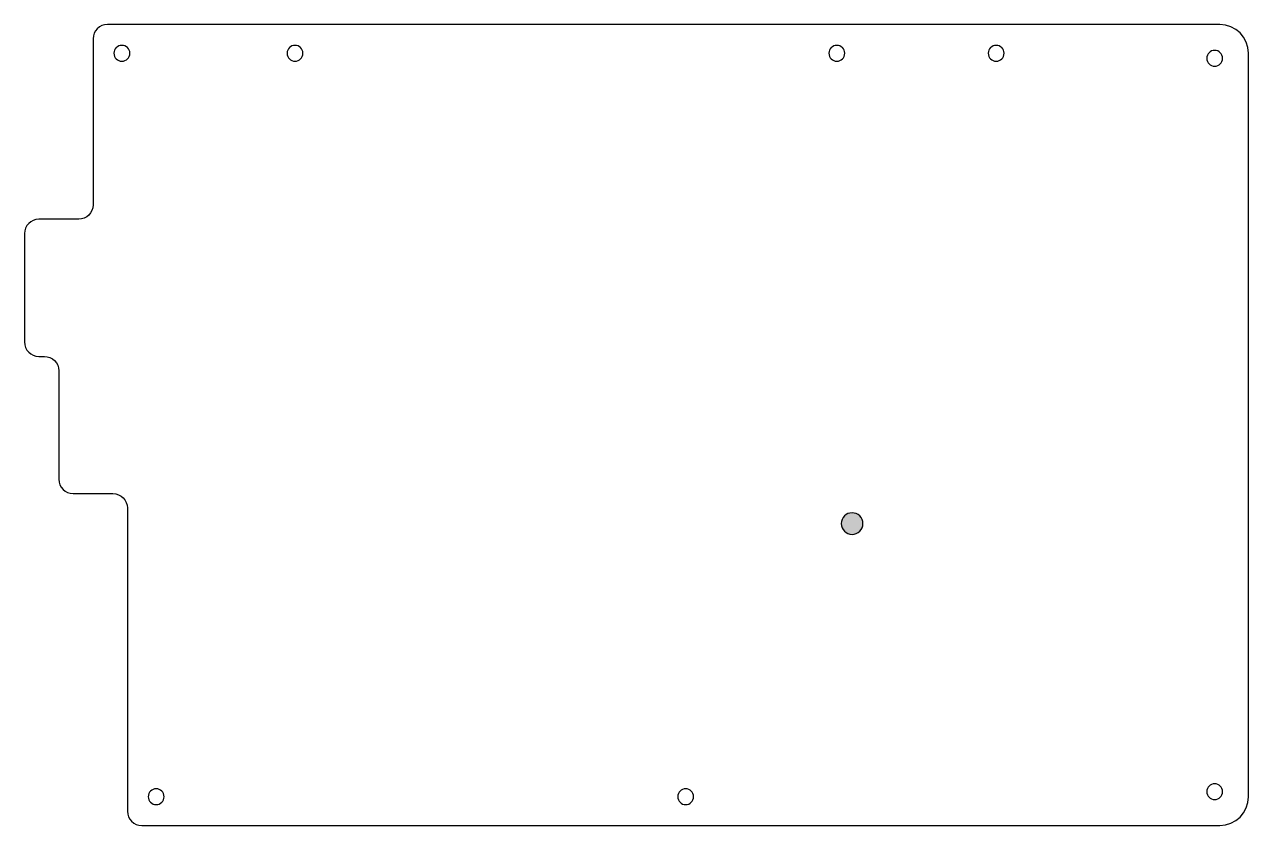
# Model space of a CAD drawing. Header units: millimetres. Extents: x -3 to 167, y 84 to 196.
import ezdxf

# ---------------------------------------------------------------- set-up
doc = ezdxf.new("R2010")
doc.units = ezdxf.units.MM
doc.header["$MEASUREMENT"] = 0
doc.layers.add('Layer 1', color=7, linetype='Continuous')

# ---------------------------------------------------------------- blocks, each defined once
blk = doc.blocks.new('block 2')
at = {"layer": 'Layer 1', "true_color": 0xc2c200}
h = blk.add_hatch(color=52, dxfattribs=at)
h.dxf.hatch_style = 2
edge = h.paths.add_edge_path()
edge.add_spline(control_points=[(112.13, 127.86), (112.96, 127.86), (113.63, 127.19), (113.63, 126.36), (113.63, 125.53), (112.96, 124.86), (112.13, 124.86), (111.3, 124.86), (110.63, 125.53), (110.63, 126.36), (110.63, 127.19), (111.3, 127.86), (112.13, 127.86)], knot_values=[0, 0, 0, 0, 1, 1, 1, 2, 2, 2, 3, 3, 3, 4, 4, 4, 4], degree=3, periodic=1)
at = {"layer": 'Layer 1', "color": 85, "lineweight": 25, "true_color": 0x5a8e5a}
blk.add_open_spline([(112.13, 127.86), (112.96, 127.86), (113.63, 127.19), (113.63, 126.36), (113.63, 125.53), (112.96, 124.86), (112.13, 124.86), (111.3, 124.86), (110.63, 125.53), (110.63, 126.36), (110.63, 127.19), (111.3, 127.86), (112.13, 127.86)], degree=3, knots=[0, 0, 0, 0, 1, 1, 1, 2, 2, 2, 3, 3, 3, 4, 4, 4, 4], dxfattribs=at)

msp = doc.modelspace()

# ---------------------------------------------------------------- linework, layer by layer
at = {"layer": 'Layer 1', "color": 205, "lineweight": 25, "true_color": 0x7c46af}
for points, knots in [([(8.76, 195.68), (8.76, 195.68), (163.16, 195.68), (163.16, 195.68), (165.37, 195.68), (167.16, 193.89), (167.16, 191.68), (167.16, 191.68), (167.16, 88.43), (167.16, 88.43), (167.16, 86.22), (165.37, 84.43), (163.16, 84.43), (163.16, 84.43), (13.52, 84.43), (13.52, 84.43), (12.42, 84.43), (11.52, 85.32), (11.52, 86.43), (11.52, 86.43), (11.52, 128.53), (11.52, 128.53), (11.52, 129.63), (10.63, 130.53), (9.52, 130.53), (9.52, 130.53), (4, 130.53), (4, 130.53), (2.89, 130.53), (2, 131.42), (2, 132.53), (2, 132.53), (2, 147.58), (2, 147.58), (2, 148.68), (1.1, 149.58), (0, 149.58), (0, 149.58), (-0.77, 149.58), (-0.77, 149.58), (-1.87, 149.58), (-2.77, 150.47), (-2.77, 151.58), (-2.77, 151.58), (-2.77, 166.63), (-2.77, 166.63), (-2.77, 167.73), (-1.87, 168.63), (-0.77, 168.63), (-0.77, 168.63), (4.76, 168.63), (4.76, 168.63), (5.86, 168.63), (6.76, 169.52), (6.76, 170.63), (6.76, 170.63), (6.76, 193.68), (6.76, 193.68), (6.76, 194.78), (7.66, 195.68), (8.76, 195.68)], [0, 0, 0, 0, 1, 1, 1, 2, 2, 2, 3, 3, 3, 4, 4, 4, 5, 5, 5, 6, 6, 6, 7, 7, 7, 8, 8, 8, 9, 9, 9, 10, 10, 10, 11, 11, 11, 12, 12, 12, 13, 13, 13, 14, 14, 14, 15, 15, 15, 16, 16, 16, 17, 17, 17, 18, 18, 18, 19, 19, 19, 20, 20, 20, 20]), ([(11.86, 191.68), (11.86, 191.07), (11.37, 190.58), (10.76, 190.58), (10.15, 190.58), (9.66, 191.07), (9.66, 191.68), (9.66, 192.29), (10.15, 192.78), (10.76, 192.78), (11.37, 192.78), (11.86, 192.29), (11.86, 191.68)], [0, 0, 0, 0, 1, 1, 1, 2, 2, 2, 3, 3, 3, 4, 4, 4, 4]), ([(35.89, 191.68), (35.89, 191.07), (35.39, 190.58), (34.79, 190.58), (34.18, 190.58), (33.69, 191.07), (33.69, 191.68), (33.69, 192.29), (34.18, 192.78), (34.79, 192.78), (35.39, 192.78), (35.89, 192.29), (35.89, 191.68)], [0, 0, 0, 0, 1, 1, 1, 2, 2, 2, 3, 3, 3, 4, 4, 4, 4]), ([(111.1, 191.68), (111.1, 191.07), (110.61, 190.58), (110, 190.58), (109.39, 190.58), (108.9, 191.07), (108.9, 191.68), (108.9, 192.29), (109.39, 192.78), (110, 192.78), (110.61, 192.78), (111.1, 192.29), (111.1, 191.68)], [0, 0, 0, 0, 1, 1, 1, 2, 2, 2, 3, 3, 3, 4, 4, 4, 4]), ([(133.22, 191.68), (133.22, 191.07), (132.73, 190.58), (132.12, 190.58), (131.51, 190.58), (131.02, 191.07), (131.02, 191.68), (131.02, 192.29), (131.51, 192.78), (132.12, 192.78), (132.73, 192.78), (133.22, 192.29), (133.22, 191.68)], [0, 0, 0, 0, 1, 1, 1, 2, 2, 2, 3, 3, 3, 4, 4, 4, 4]), ([(163.56, 190.98), (163.56, 190.37), (163.07, 189.88), (162.46, 189.88), (161.85, 189.88), (161.36, 190.37), (161.36, 190.98), (161.36, 191.59), (161.85, 192.08), (162.46, 192.08), (163.07, 192.08), (163.56, 191.59), (163.56, 190.98)], [0, 0, 0, 0, 1, 1, 1, 2, 2, 2, 3, 3, 3, 4, 4, 4, 4]), ([(163.56, 89.13), (163.56, 88.52), (163.07, 88.03), (162.46, 88.03), (161.85, 88.03), (161.36, 88.52), (161.36, 89.13), (161.36, 89.74), (161.85, 90.23), (162.46, 90.23), (163.07, 90.23), (163.56, 89.74), (163.56, 89.13)], [0, 0, 0, 0, 1, 1, 1, 2, 2, 2, 3, 3, 3, 4, 4, 4, 4]), ([(16.62, 88.43), (16.62, 87.82), (16.13, 87.33), (15.52, 87.33), (14.91, 87.33), (14.42, 87.82), (14.42, 88.43), (14.42, 89.04), (14.91, 89.53), (15.52, 89.53), (16.13, 89.53), (16.62, 89.04), (16.62, 88.43)], [0, 0, 0, 0, 1, 1, 1, 2, 2, 2, 3, 3, 3, 4, 4, 4, 4]), ([(90.12, 88.43), (90.12, 87.82), (89.63, 87.33), (89.02, 87.33), (88.41, 87.33), (87.92, 87.82), (87.92, 88.43), (87.92, 89.04), (88.41, 89.53), (89.02, 89.53), (89.63, 89.53), (90.12, 89.04), (90.12, 88.43)], [0, 0, 0, 0, 1, 1, 1, 2, 2, 2, 3, 3, 3, 4, 4, 4, 4])]:
    msp.add_open_spline(points, degree=3, knots=knots, dxfattribs=at)

# ---------------------------------------------------------------- block references
at = {"layer": 'Layer 1'}
msp.add_blockref('block 2', (0, 0), dxfattribs=at)

doc.saveas('drawing.dxf')
